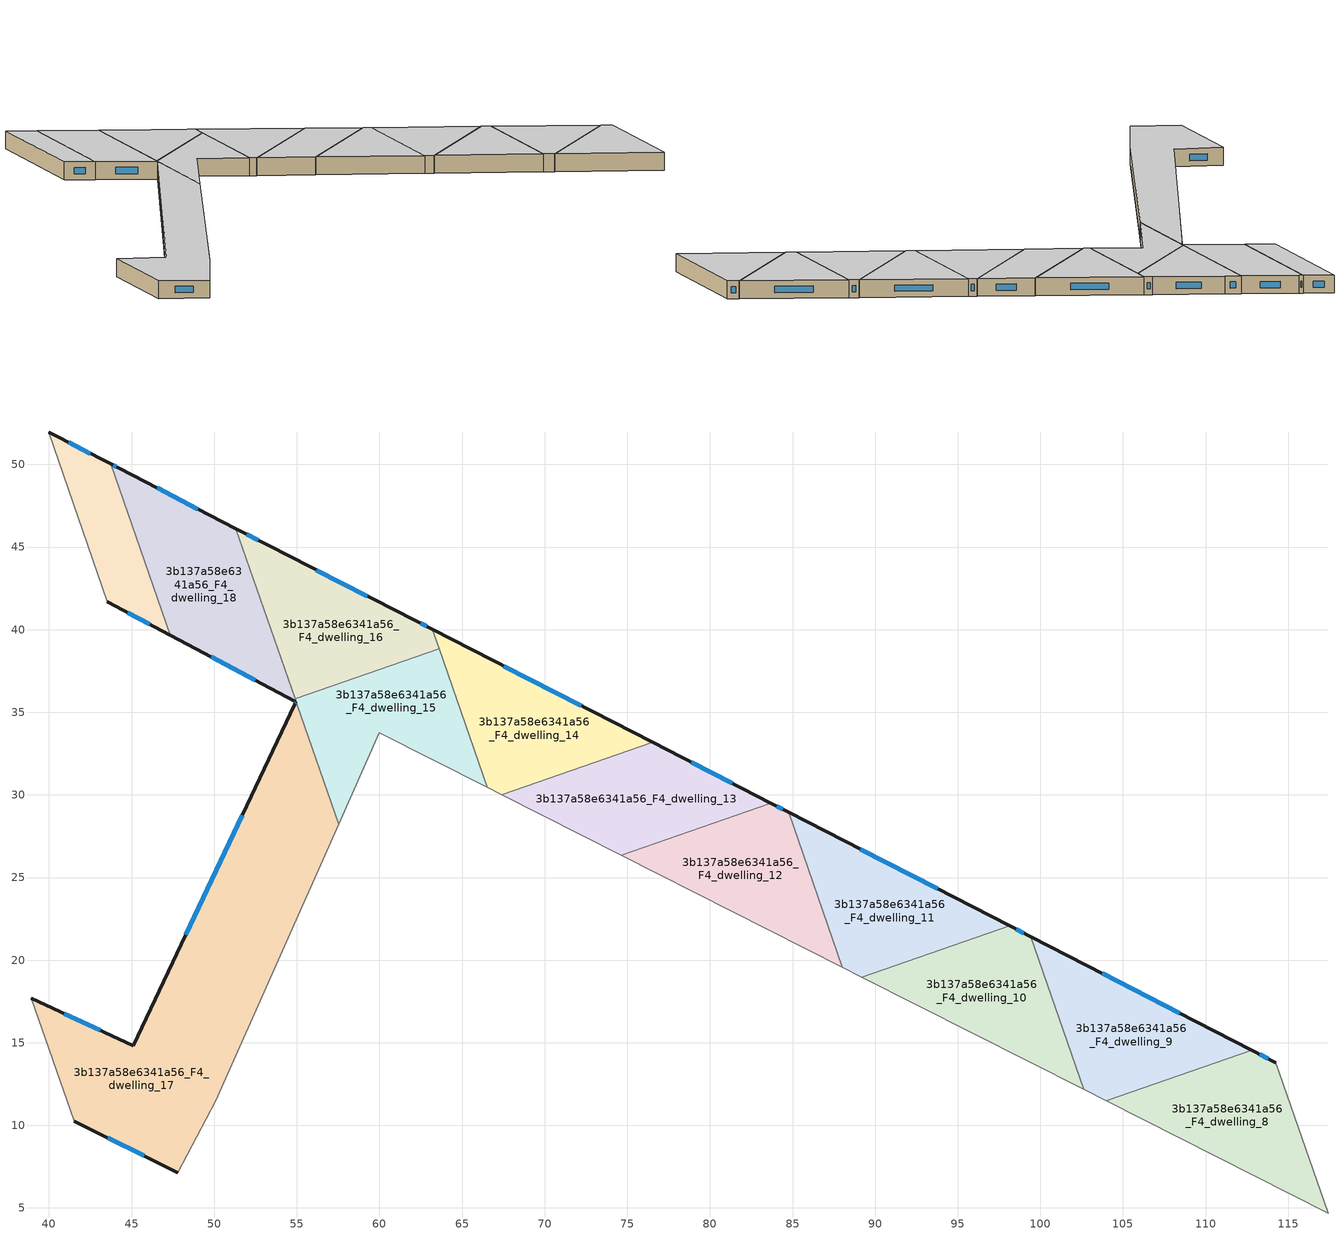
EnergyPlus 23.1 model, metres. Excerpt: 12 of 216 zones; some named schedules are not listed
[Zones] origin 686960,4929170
3b137a58e6341a56_F4_dwelling_10
 floor to 3b137a58e6341a56_F3_dwelling_10 (EU_floor_Construction): 99.41,21.43 102.61,12.19 89.2,18.98 98.14,22.08 z12
 wall outside (EU_wall_Construction): 99.41,21.43 98.14,22.08 z12:15
 wall adiabatic (EU_wall_Construction): 89.2,18.98 102.61,12.19 z12:15
 wall to 3b137a58e6341a56_F4_dwelling_11 (EU_wall_Construction): 98.14,22.08 89.2,18.98 z12:15
 wall to 3b137a58e6341a56_F4_dwelling_9 (EU_wall_Construction): 102.61,12.19 99.41,21.43 z12:15
 window (EU_Window_Construction): 98.99,21.64 98.55,21.87 z12.98:14.02
 ceiling to 3b137a58e6341a56_F5_dwelling_10 (EU_floor_Construction): 102.61,12.19 99.41,21.43 98.14,22.08 89.2,18.98 z15
3b137a58e6341a56_F4_dwelling_11
 floor to 3b137a58e6341a56_F3_dwelling_11 (EU_floor_Construction): 98.14,22.08 89.2,18.98 88.02,19.57 84.77,28.95 z12
 wall outside (EU_wall_Construction): 98.14,22.08 84.77,28.95 z12:15
 wall adiabatic (EU_wall_Construction): 88.02,19.57 89.2,18.98 z12:15
 wall to 3b137a58e6341a56_F4_dwelling_12 (EU_wall_Construction): 84.77,28.95 88.02,19.57 z12:15
 window (EU_Window_Construction): 93.79,24.31 89.11,26.71 z12.98:14.02
 ceiling to 3b137a58e6341a56_F5_dwelling_11 (EU_floor_Construction): 98.14,22.08 84.77,28.95 88.02,19.57 89.2,18.98 z15
3b137a58e6341a56_F4_dwelling_12
 floor to 3b137a58e6341a56_F3_dwelling_12 (EU_floor_Construction): 84.77,28.95 88.02,19.57 74.62,26.35 83.69,29.5 z12
 wall outside (EU_wall_Construction): 84.77,28.95 83.69,29.5 z12:15
 wall adiabatic (EU_wall_Construction): 74.62,26.35 88.02,19.57 z12:15
 wall to 3b137a58e6341a56_F4_dwelling_13 (EU_wall_Construction): 83.69,29.5 74.62,26.35 z12:15
 window (EU_Window_Construction): 84.42,29.13 84.04,29.32 z12.98:14.02
 ceiling to 3b137a58e6341a56_F5_dwelling_12 (EU_floor_Construction): 88.02,19.57 84.77,28.95 83.69,29.5 74.62,26.35 z15
3b137a58e6341a56_F4_dwelling_13
 floor to 3b137a58e6341a56_F3_dwelling_13 (EU_floor_Construction): 83.69,29.5 74.62,26.35 67.41,30 76.54,33.17 z12
 wall outside (EU_wall_Construction): 83.69,29.5 76.54,33.17 z12:15
 wall adiabatic (EU_wall_Construction): 67.41,30 74.62,26.35 z12:15
 wall to 3b137a58e6341a56_F4_dwelling_14 (EU_wall_Construction): 76.54,33.17 67.41,30 z12:15
 window (EU_Window_Construction): 81.36,30.69 78.87,31.98 z12.98:14.02
 ceiling to 3b137a58e6341a56_F5_dwelling_13 (EU_floor_Construction): 83.69,29.5 76.54,33.17 67.41,30 74.62,26.35 z15
3b137a58e6341a56_F4_dwelling_14
 floor to 3b137a58e6341a56_F3_dwelling_14 (EU_floor_Construction): 76.54,33.17 67.41,30 66.52,30.46 63.2,40.03 z12
 wall outside (EU_wall_Construction): 76.54,33.17 63.2,40.03 z12:15
 wall adiabatic (EU_wall_Construction): 66.52,30.46 67.41,30 z12:15
 wall to 3b137a58e6341a56_F4_dwelling_15 (EU_wall_Construction): 63.61,38.84 66.52,30.46 z12:15
 wall to 3b137a58e6341a56_F4_dwelling_16 (EU_wall_Construction): 63.2,40.03 63.61,38.84 z12:15
 window (EU_Window_Construction): 72.2,35.4 67.54,37.8 z12.98:14.02
 ceiling to 3b137a58e6341a56_F5_dwelling_14 (EU_floor_Construction): 76.54,33.17 63.2,40.03 66.52,30.46 67.41,30 z15
3b137a58e6341a56_F4_dwelling_15
 floor to 3b137a58e6341a56_F3_dwelling_15 (EU_floor_Construction): 63.61,38.84 66.52,30.46 60,33.75 57.54,28.21 54.89,35.82 z12
 wall adiabatic (EU_wall_Construction): 57.54,28.21 60,33.75 66.52,30.46 z12:15
 wall to 3b137a58e6341a56_F4_dwelling_17 (EU_wall_Construction): 55.03,35.42 57.54,28.21 z12:15
 wall to 3b137a58e6341a56_F4_dwelling_16 (EU_wall_Construction): 63.61,38.84 54.89,35.82 z12:15
 wall to 3b137a58e6341a56_F4_dwelling_18 (EU_wall_Construction): 54.89,35.82 55.03,35.42 z12:15
 ceiling to 3b137a58e6341a56_F5_dwelling_15 (EU_floor_Construction): 66.52,30.46 63.61,38.84 54.89,35.82 57.54,28.21 60,33.75 z15
3b137a58e6341a56_F4_dwelling_16
 floor to 3b137a58e6341a56_F3_dwelling_16 (EU_floor_Construction): 62.15,40.56 63.2,40.03 63.61,38.84 54.89,35.82 51.32,46.11 53.32,45.07 z12
 wall outside (EU_wall_Construction): 63.2,40.03 62.15,40.56 53.32,45.07 51.32,46.11 z12:15
 wall to 3b137a58e6341a56_F4_dwelling_18 (EU_wall_Construction): 51.32,46.11 54.89,35.82 z12:15
 window (EU_Window_Construction): 52.67,45.41 51.97,45.77 / 59.28,42.03 56.19,43.61 / 62.86,40.2 62.49,40.39 z12.98:14.02
 ceiling to 3b137a58e6341a56_F5_dwelling_16 (EU_floor_Construction): 63.61,38.84 63.2,40.03 62.15,40.56 53.32,45.07 51.32,46.11 54.89,35.82 z15
3b137a58e6341a56_F4_dwelling_17
 floor to 3b137a58e6341a56_F3_dwelling_17 (EU_floor_Construction): 55.03,35.42 57.54,28.21 50.1,11.49 47.81,7.13 41.52,10.25 38.93,17.7 45.1,14.83 54.89,35.5 z12
 wall outside (EU_wall_Construction): 54.89,35.5 45.1,14.83 38.93,17.7 / 41.52,10.25 47.81,7.13 z12:15
 wall to 3b137a58e6341a56_F4_dwelling_18 (EU_wall_Construction): 55.03,35.42 54.89,35.5 z12:15
 wall adiabatic (EU_wall_Construction): 47.81,7.13 50.1,11.49 57.54,28.21 z12:15
 wall to 3b137a58e6341a56_F4_dwelling_29 (EU_wall_Construction): 38.93,17.7 41.52,10.25 z12:15
 window (EU_Window_Construction): 51.7,28.77 48.28,21.55 / 43.56,9.24 45.76,8.15 / 43.09,15.76 40.94,16.77 z12.98:14.02
 ceiling to 3b137a58e6341a56_F5_dwelling_17 (EU_floor_Construction): 50.1,11.49 57.54,28.21 55.03,35.42 54.89,35.5 45.1,14.83 38.93,17.7 41.52,10.25 47.81,7.13 z15
3b137a58e6341a56_F4_dwelling_18
 floor to 3b137a58e6341a56_F3_dwelling_18 (EU_floor_Construction): 51.32,46.11 55.03,35.42 54.89,35.5 54.95,35.63 47.33,39.67 43.74,50.03 44.24,49.77 z12
 wall outside (EU_wall_Construction): 47.33,39.67 54.95,35.63 54.89,35.5 / 51.32,46.11 44.24,49.77 43.74,50.03 z12:15
 wall to 3b137a58e6341a56_F4_dwelling_19 (EU_wall_Construction): 43.74,50.03 47.33,39.67 z12:15
 window (EU_Window_Construction): 54.93,35.59 54.91,35.54 / 49.81,38.36 52.47,36.95 / 44.08,49.86 43.9,49.95 / 49.02,47.3 46.54,48.58 z12.98:14.02
 ceiling to 3b137a58e6341a56_F5_dwelling_18 (EU_floor_Construction): 55.03,35.42 51.32,46.11 44.24,49.77 43.74,50.03 47.33,39.67 54.95,35.63 54.89,35.5 z15
3b137a58e6341a56_F4_dwelling_19
 floor to 3b137a58e6341a56_F3_dwelling_19 (EU_floor_Construction): 43.74,50.03 47.33,39.67 43.54,41.68 39.97,51.96 z12
 wall outside (EU_wall_Construction): 43.74,50.03 39.97,51.96 / 43.54,41.68 47.33,39.67 z12:15
 wall to 3b137a58e6341a56_F4_dwelling_20 (EU_wall_Construction): 39.97,51.96 43.54,41.68 z12:15
 window (EU_Window_Construction): 42.51,50.66 41.2,51.33 / 44.77,41.03 46.1,40.33 z12.98:14.02
 ceiling to 3b137a58e6341a56_F5_dwelling_19 (EU_floor_Construction): 47.33,39.67 43.74,50.03 39.97,51.96 43.54,41.68 z15
3b137a58e6341a56_F4_dwelling_8
 floor to 3b137a58e6341a56_F3_dwelling_8 (EU_floor_Construction): 114.26,13.8 117.42,4.7 103.98,11.5 112.79,14.55 z12
 wall outside (EU_wall_Construction): 114.26,13.8 112.79,14.55 z12:15
 wall adiabatic (EU_wall_Construction): 103.98,11.5 117.42,4.7 z12:15
 wall to 3b137a58e6341a56_F4_dwelling_9 (EU_wall_Construction): 112.79,14.55 103.98,11.5 z12:15
 wall to 3b137a58e6341a56_F4_dwelling_7 (EU_wall_Construction): 117.42,4.7 114.26,13.8 z12:15
 window (EU_Window_Construction): 113.78,14.04 113.27,14.31 z12.98:14.02
 ceiling to 3b137a58e6341a56_F5_dwelling_8 (EU_floor_Construction): 117.42,4.7 114.26,13.8 112.79,14.55 103.98,11.5 z15
3b137a58e6341a56_F4_dwelling_9
 floor to 3b137a58e6341a56_F3_dwelling_9 (EU_floor_Construction): 112.79,14.55 103.98,11.5 102.61,12.19 99.41,21.43 z12
 wall outside (EU_wall_Construction): 112.79,14.55 99.41,21.43 z12:15
 wall adiabatic (EU_wall_Construction): 102.61,12.19 103.98,11.5 z12:15
 window (EU_Window_Construction): 108.44,16.79 103.76,19.19 z12.98:14.02
 ceiling to 3b137a58e6341a56_F5_dwelling_9 (EU_floor_Construction): 112.79,14.55 99.41,21.43 102.61,12.19 103.98,11.5 z15
[Building]
EU S2 Campaign: North Axis=0; Terrain=City; Solar Distribution=FullExterior
[Site:Location]
Bologna: Latitude=44.5; Longitude=11.25; Time Zone=1; Elevation=37
[SizingPeriod:WeatherFileDays]
AnnualSizingPeriod: Begin Month=1; Begin Day of Month=1; End Month=12; End Day of Month=31; Day of Week for Start Day=Monday; Use Weather File Daylight Saving Period=No; Use Weather File Rain and Snow Indicators=No
[MATERIAL]
EU_InternalMass_Material: Roughness=MediumRough; Thickness=0.1; Conductivity=1; Density=1800; Specific Heat=900; Thermal Absorptance=0.9; Solar Absorptance=0.7; Visible Absorptance=0.7
[MATERIAL:NOMASS] Roughness=MediumRough; Thermal Absorptance=0.9; Solar Absorptance=0.7; Visible Absorptance=0.7
Name | Thermal Resistance
EU_wall_NoMass | 0.905828
EU_floor_NoMass | 0.67114
[WINDOWMATERIAL:SIMPLEGLAZINGSYSTEM]
EU_Window_SimpleGlazing: UFactor=4.52486; Solar Heat Gain Coefficient=0.85; Visible Transmittance=0.85
[CONSTRUCTION]
EU_wall_Construction: EU_wall_NoMass
EU_floor_Construction: EU_floor_NoMass
EU_Window_Construction: EU_Window_SimpleGlazing
EU_InternalMass_Construction: EU_InternalMass_Material
[ZONE] Type=1; Multiplier=1; Ceiling Height=autocalculate; Floor Area=autocalculate; Part of Total Floor Area=Yes
Name | Volume
3b137a58e6341a56_F0_dwelling_0; 3b137a58e6341a56_F1_dwelling_0; 3b137a58e6341a56_F2_dwelling_0; 3b137a58e6341a56_F3_dwelling_0; 3b137a58e6341a56_F4_dwelling_0; 3b137a58e6341a56_F5_dwelling_0 | 167.907
3b137a58e6341a56_F6_dwelling_0 | 108.262
3b137a58e6341a56_F0_dwelling_1; 3b137a58e6341a56_F1_dwelling_1; 3b137a58e6341a56_F2_dwelling_1; 3b137a58e6341a56_F3_dwelling_1; 3b137a58e6341a56_F4_dwelling_1; 3b137a58e6341a56_F5_dwelling_1 | 167.912
3b137a58e6341a56_F6_dwelling_1 | 106.897
3b137a58e6341a56_F4_dwelling_10 | 167.909
3b137a58e6341a56_F6_dwelling_10 | 123.267
3b137a58e6341a56_F4_dwelling_11 | 167.903
3b137a58e6341a56_F4_dwelling_12; 3b137a58e6341a56_F4_dwelling_9 | 167.899
3b137a58e6341a56_F4_dwelling_13; 3b137a58e6341a56_F0_dwelling_2; 3b137a58e6341a56_F1_dwelling_2; 3b137a58e6341a56_F2_dwelling_2; 3b137a58e6341a56_F3_dwelling_2; 3b137a58e6341a56_F4_dwelling_2; 3b137a58e6341a56_F5_dwelling_2 | 167.9
3b137a58e6341a56_F4_dwelling_14 | 167.892
3b137a58e6341a56_F4_dwelling_15; 3b137a58e6341a56_F0_dwelling_3; 3b137a58e6341a56_F1_dwelling_3; 3b137a58e6341a56_F2_dwelling_3; 3b137a58e6341a56_F3_dwelling_3; 3b137a58e6341a56_F4_dwelling_3; 3b137a58e6341a56_F5_dwelling_3; 3b137a58e6341a56_F0_dwelling_5; 3b137a58e6341a56_F1_dwelling_5; 3b137a58e6341a56_F2_dwelling_5; 3b137a58e6341a56_F3_dwelling_5; 3b137a58e6341a56_F4_dwelling_5; 3b137a58e6341a56_F5_dwelling_5 | 167.914
3b137a58e6341a56_F4_dwelling_16 | 167.887
3b137a58e6341a56_F4_dwelling_17 | 514.871
3b137a58e6341a56_F4_dwelling_18 | 194.532
3b137a58e6341a56_F4_dwelling_19 | 95.7202
3b137a58e6341a56_F6_dwelling_2 | 112.59
3b137a58e6341a56_F6_dwelling_3 | 113.398
3b137a58e6341a56_F0_dwelling_4; 3b137a58e6341a56_F1_dwelling_4; 3b137a58e6341a56_F2_dwelling_4; 3b137a58e6341a56_F3_dwelling_4; 3b137a58e6341a56_F4_dwelling_4; 3b137a58e6341a56_F5_dwelling_4 | 167.882
3b137a58e6341a56_F6_dwelling_4 | 121.302
3b137a58e6341a56_F6_dwelling_5 | 120.108
3b137a58e6341a56_F0_dwelling_6; 3b137a58e6341a56_F1_dwelling_6; 3b137a58e6341a56_F2_dwelling_6; 3b137a58e6341a56_F3_dwelling_6; 3b137a58e6341a56_F4_dwelling_6; 3b137a58e6341a56_F5_dwelling_6 | 167.893
3b137a58e6341a56_F6_dwelling_6 | 120.806
3b137a58e6341a56_F0_dwelling_7; 3b137a58e6341a56_F1_dwelling_7; 3b137a58e6341a56_F2_dwelling_7; 3b137a58e6341a56_F3_dwelling_7; 3b137a58e6341a56_F4_dwelling_7; 3b137a58e6341a56_F5_dwelling_7 | 167.877
3b137a58e6341a56_F6_dwelling_7 | 117.447
3b137a58e6341a56_F4_dwelling_8 | 167.924
3b137a58e6341a56_F6_dwelling_8 | 120.493
3b137a58e6341a56_F6_dwelling_9 | 118.754
[INTERNALMASS] Construction=EU_InternalMass_Construction
Name | Zone or ZoneList | Surface Area
3b137a58e6341a56_F0_dwelling_0_EU_InternalMass | 3b137a58e6341a56_F0_dwelling_0 | 55.9705
3b137a58e6341a56_F0_dwelling_1_EU_InternalMass | 3b137a58e6341a56_F0_dwelling_1 | 55.9655
3b137a58e6341a56_F0_dwelling_2_EU_InternalMass | 3b137a58e6341a56_F0_dwelling_2 | 55.9679
3b137a58e6341a56_F0_dwelling_3_EU_InternalMass | 3b137a58e6341a56_F0_dwelling_3 | 55.9704
3b137a58e6341a56_F0_dwelling_4_EU_InternalMass | 3b137a58e6341a56_F0_dwelling_4 | 55.9579
3b137a58e6341a56_F0_dwelling_5_EU_InternalMass | 3b137a58e6341a56_F0_dwelling_5 | 55.9728
3b137a58e6341a56_F0_dwelling_6_EU_InternalMass | 3b137a58e6341a56_F0_dwelling_6 | 55.9654
3b137a58e6341a56_F0_dwelling_7_EU_InternalMass | 3b137a58e6341a56_F0_dwelling_7 | 55.9592
3b137a58e6341a56_F1_dwelling_0_EU_InternalMass | 3b137a58e6341a56_F1_dwelling_0 | 55.9705
3b137a58e6341a56_F1_dwelling_1_EU_InternalMass | 3b137a58e6341a56_F1_dwelling_1 | 55.9655
3b137a58e6341a56_F1_dwelling_2_EU_InternalMass | 3b137a58e6341a56_F1_dwelling_2 | 55.9679
3b137a58e6341a56_F1_dwelling_3_EU_InternalMass | 3b137a58e6341a56_F1_dwelling_3 | 55.9704
3b137a58e6341a56_F1_dwelling_4_EU_InternalMass | 3b137a58e6341a56_F1_dwelling_4 | 55.9579
3b137a58e6341a56_F1_dwelling_5_EU_InternalMass | 3b137a58e6341a56_F1_dwelling_5 | 55.9728
3b137a58e6341a56_F1_dwelling_6_EU_InternalMass | 3b137a58e6341a56_F1_dwelling_6 | 55.9654
3b137a58e6341a56_F1_dwelling_7_EU_InternalMass | 3b137a58e6341a56_F1_dwelling_7 | 55.9592
3b137a58e6341a56_F2_dwelling_0_EU_InternalMass | 3b137a58e6341a56_F2_dwelling_0 | 55.9705
3b137a58e6341a56_F2_dwelling_1_EU_InternalMass | 3b137a58e6341a56_F2_dwelling_1 | 55.9655
3b137a58e6341a56_F2_dwelling_2_EU_InternalMass | 3b137a58e6341a56_F2_dwelling_2 | 55.9679
3b137a58e6341a56_F2_dwelling_3_EU_InternalMass | 3b137a58e6341a56_F2_dwelling_3 | 55.9704
3b137a58e6341a56_F2_dwelling_4_EU_InternalMass | 3b137a58e6341a56_F2_dwelling_4 | 55.9579
3b137a58e6341a56_F2_dwelling_5_EU_InternalMass | 3b137a58e6341a56_F2_dwelling_5 | 55.9728
3b137a58e6341a56_F2_dwelling_6_EU_InternalMass | 3b137a58e6341a56_F2_dwelling_6 | 55.9654
3b137a58e6341a56_F2_dwelling_7_EU_InternalMass | 3b137a58e6341a56_F2_dwelling_7 | 55.9592
3b137a58e6341a56_F3_dwelling_0_EU_InternalMass | 3b137a58e6341a56_F3_dwelling_0 | 55.9705
3b137a58e6341a56_F3_dwelling_1_EU_InternalMass | 3b137a58e6341a56_F3_dwelling_1 | 55.9655
3b137a58e6341a56_F3_dwelling_2_EU_InternalMass | 3b137a58e6341a56_F3_dwelling_2 | 55.9679
3b137a58e6341a56_F3_dwelling_3_EU_InternalMass | 3b137a58e6341a56_F3_dwelling_3 | 55.9704
3b137a58e6341a56_F3_dwelling_4_EU_InternalMass | 3b137a58e6341a56_F3_dwelling_4 | 55.9579
3b137a58e6341a56_F3_dwelling_5_EU_InternalMass | 3b137a58e6341a56_F3_dwelling_5 | 55.9728
3b137a58e6341a56_F3_dwelling_6_EU_InternalMass | 3b137a58e6341a56_F3_dwelling_6 | 55.9654
3b137a58e6341a56_F3_dwelling_7_EU_InternalMass | 3b137a58e6341a56_F3_dwelling_7 | 55.9592
3b137a58e6341a56_F4_dwelling_0_EU_InternalMass | 3b137a58e6341a56_F4_dwelling_0 | 55.9705
3b137a58e6341a56_F4_dwelling_1_EU_InternalMass | 3b137a58e6341a56_F4_dwelling_1 | 55.9655
3b137a58e6341a56_F4_dwelling_2_EU_InternalMass | 3b137a58e6341a56_F4_dwelling_2 | 55.9679
3b137a58e6341a56_F4_dwelling_3_EU_InternalMass | 3b137a58e6341a56_F4_dwelling_3 | 55.9704
3b137a58e6341a56_F4_dwelling_4_EU_InternalMass | 3b137a58e6341a56_F4_dwelling_4 | 55.9579
3b137a58e6341a56_F4_dwelling_5_EU_InternalMass | 3b137a58e6341a56_F4_dwelling_5 | 55.9728
3b137a58e6341a56_F4_dwelling_6_EU_InternalMass | 3b137a58e6341a56_F4_dwelling_6 | 55.9654
3b137a58e6341a56_F4_dwelling_7_EU_InternalMass | 3b137a58e6341a56_F4_dwelling_7 | 55.9592
3b137a58e6341a56_F4_dwelling_8_EU_InternalMass | 3b137a58e6341a56_F4_dwelling_8 | 55.9697
3b137a58e6341a56_F4_dwelling_9_EU_InternalMass | 3b137a58e6341a56_F4_dwelling_9 | 55.9686
3b137a58e6341a56_F4_dwelling_10_EU_InternalMass | 3b137a58e6341a56_F4_dwelling_10 | 55.9659
3b137a58e6341a56_F4_dwelling_11_EU_InternalMass | 3b137a58e6341a56_F4_dwelling_11 | 55.9661
3b137a58e6341a56_F4_dwelling_12_EU_InternalMass | 3b137a58e6341a56_F4_dwelling_12 | 55.9705
3b137a58e6341a56_F4_dwelling_13_EU_InternalMass | 3b137a58e6341a56_F4_dwelling_13 | 55.9664
3b137a58e6341a56_F4_dwelling_14_EU_InternalMass | 3b137a58e6341a56_F4_dwelling_14 | 55.9632
3b137a58e6341a56_F4_dwelling_15_EU_InternalMass | 3b137a58e6341a56_F4_dwelling_15 | 55.9719
3b137a58e6341a56_F4_dwelling_16_EU_InternalMass | 3b137a58e6341a56_F4_dwelling_16 | 55.961
3b137a58e6341a56_F4_dwelling_17_EU_InternalMass | 3b137a58e6341a56_F4_dwelling_17 | 171.612
3b137a58e6341a56_F4_dwelling_18_EU_InternalMass | 3b137a58e6341a56_F4_dwelling_18 | 64.8456
3b137a58e6341a56_F4_dwelling_19_EU_InternalMass | 3b137a58e6341a56_F4_dwelling_19 | 31.9066
3b137a58e6341a56_F5_dwelling_0_EU_InternalMass | 3b137a58e6341a56_F5_dwelling_0 | 55.9705
3b137a58e6341a56_F5_dwelling_1_EU_InternalMass | 3b137a58e6341a56_F5_dwelling_1 | 55.9655
3b137a58e6341a56_F5_dwelling_2_EU_InternalMass | 3b137a58e6341a56_F5_dwelling_2 | 55.9679
3b137a58e6341a56_F5_dwelling_3_EU_InternalMass | 3b137a58e6341a56_F5_dwelling_3 | 55.9704
3b137a58e6341a56_F5_dwelling_4_EU_InternalMass | 3b137a58e6341a56_F5_dwelling_4 | 55.9579
3b137a58e6341a56_F5_dwelling_5_EU_InternalMass | 3b137a58e6341a56_F5_dwelling_5 | 55.9728
3b137a58e6341a56_F5_dwelling_6_EU_InternalMass | 3b137a58e6341a56_F5_dwelling_6 | 55.9654
3b137a58e6341a56_F5_dwelling_7_EU_InternalMass | 3b137a58e6341a56_F5_dwelling_7 | 55.9592
3b137a58e6341a56_F6_dwelling_0_EU_InternalMass | 3b137a58e6341a56_F6_dwelling_0 | 36.0814
3b137a58e6341a56_F6_dwelling_1_EU_InternalMass | 3b137a58e6341a56_F6_dwelling_1 | 35.634
3b137a58e6341a56_F6_dwelling_2_EU_InternalMass | 3b137a58e6341a56_F6_dwelling_2 | 37.5308
3b137a58e6341a56_F6_dwelling_3_EU_InternalMass | 3b137a58e6341a56_F6_dwelling_3 | 37.8028
3b137a58e6341a56_F6_dwelling_4_EU_InternalMass | 3b137a58e6341a56_F6_dwelling_4 | 40.4342
3b137a58e6341a56_F6_dwelling_5_EU_InternalMass | 3b137a58e6341a56_F6_dwelling_5 | 40.0361
3b137a58e6341a56_F6_dwelling_6_EU_InternalMass | 3b137a58e6341a56_F6_dwelling_6 | 40.2693
3b137a58e6341a56_F6_dwelling_7_EU_InternalMass | 3b137a58e6341a56_F6_dwelling_7 | 39.1488
3b137a58e6341a56_F6_dwelling_8_EU_InternalMass | 3b137a58e6341a56_F6_dwelling_8 | 40.1645
3b137a58e6341a56_F6_dwelling_9_EU_InternalMass | 3b137a58e6341a56_F6_dwelling_9 | 39.5847
3b137a58e6341a56_F6_dwelling_10_EU_InternalMass | 3b137a58e6341a56_F6_dwelling_10 | 41.0892
[OTHEREQUIPMENT] Fuel Type=Electricity; Design Level Calculation Method=Watts/Area; Power per Zone Floor Area=1; Fraction Latent=0; Fraction Radiant=0; Fraction Lost=0; Carbon Dioxide Generation Rate=0; EndUse Subcategory=EU_Step8_InternalGains
Name | Zone or ZoneList or Space or SpaceList | Schedule
EU_Step8_InternalGain_3b137a58e6341a56_F0_dwelling_0_f000 | 3b137a58e6341a56_F0_dwelling_0 | EU_Step8_GainSchedule_3b137a58e6341a56_F0_dwelling_0_f000
EU_Step8_InternalGain_3b137a58e6341a56_F0_dwelling_1_f000 | 3b137a58e6341a56_F0_dwelling_1 | EU_Step8_GainSchedule_3b137a58e6341a56_F0_dwelling_1_f000
EU_Step8_InternalGain_3b137a58e6341a56_F0_dwelling_2_f000 | 3b137a58e6341a56_F0_dwelling_2 | EU_Step8_GainSchedule_3b137a58e6341a56_F0_dwelling_2_f000
EU_Step8_InternalGain_3b137a58e6341a56_F0_dwelling_3_f000 | 3b137a58e6341a56_F0_dwelling_3 | EU_Step8_GainSchedule_3b137a58e6341a56_F0_dwelling_3_f000
EU_Step8_InternalGain_3b137a58e6341a56_F0_dwelling_4_f000 | 3b137a58e6341a56_F0_dwelling_4 | EU_Step8_GainSchedule_3b137a58e6341a56_F0_dwelling_4_f000
EU_Step8_InternalGain_3b137a58e6341a56_F0_dwelling_5_f000 | 3b137a58e6341a56_F0_dwelling_5 | EU_Step8_GainSchedule_3b137a58e6341a56_F0_dwelling_5_f000
EU_Step8_InternalGain_3b137a58e6341a56_F0_dwelling_6_f000 | 3b137a58e6341a56_F0_dwelling_6 | EU_Step8_GainSchedule_3b137a58e6341a56_F0_dwelling_6_f000
EU_Step8_InternalGain_3b137a58e6341a56_F0_dwelling_7_f000 | 3b137a58e6341a56_F0_dwelling_7 | EU_Step8_GainSchedule_3b137a58e6341a56_F0_dwelling_7_f000
EU_Step8_InternalGain_3b137a58e6341a56_F1_dwelling_0_f000 | 3b137a58e6341a56_F1_dwelling_0 | EU_Step8_GainSchedule_3b137a58e6341a56_F1_dwelling_0_f000
EU_Step8_InternalGain_3b137a58e6341a56_F1_dwelling_1_f000 | 3b137a58e6341a56_F1_dwelling_1 | EU_Step8_GainSchedule_3b137a58e6341a56_F1_dwelling_1_f000
EU_Step8_InternalGain_3b137a58e6341a56_F1_dwelling_2_f000 | 3b137a58e6341a56_F1_dwelling_2 | EU_Step8_GainSchedule_3b137a58e6341a56_F1_dwelling_2_f000
EU_Step8_InternalGain_3b137a58e6341a56_F1_dwelling_3_f000 | 3b137a58e6341a56_F1_dwelling_3 | EU_Step8_GainSchedule_3b137a58e6341a56_F1_dwelling_3_f000
EU_Step8_InternalGain_3b137a58e6341a56_F1_dwelling_4_f000 | 3b137a58e6341a56_F1_dwelling_4 | EU_Step8_GainSchedule_3b137a58e6341a56_F1_dwelling_4_f000
EU_Step8_InternalGain_3b137a58e6341a56_F1_dwelling_5_f000 | 3b137a58e6341a56_F1_dwelling_5 | EU_Step8_GainSchedule_3b137a58e6341a56_F1_dwelling_5_f000
EU_Step8_InternalGain_3b137a58e6341a56_F1_dwelling_6_f000 | 3b137a58e6341a56_F1_dwelling_6 | EU_Step8_GainSchedule_3b137a58e6341a56_F1_dwelling_6_f000
EU_Step8_InternalGain_3b137a58e6341a56_F1_dwelling_7_f000 | 3b137a58e6341a56_F1_dwelling_7 | EU_Step8_GainSchedule_3b137a58e6341a56_F1_dwelling_7_f000
EU_Step8_InternalGain_3b137a58e6341a56_F2_dwelling_0_f000 | 3b137a58e6341a56_F2_dwelling_0 | EU_Step8_GainSchedule_3b137a58e6341a56_F2_dwelling_0_f000
EU_Step8_InternalGain_3b137a58e6341a56_F2_dwelling_1_f000 | 3b137a58e6341a56_F2_dwelling_1 | EU_Step8_GainSchedule_3b137a58e6341a56_F2_dwelling_1_f000
EU_Step8_InternalGain_3b137a58e6341a56_F2_dwelling_2_f000 | 3b137a58e6341a56_F2_dwelling_2 | EU_Step8_GainSchedule_3b137a58e6341a56_F2_dwelling_2_f000
EU_Step8_InternalGain_3b137a58e6341a56_F2_dwelling_3_f000 | 3b137a58e6341a56_F2_dwelling_3 | EU_Step8_GainSchedule_3b137a58e6341a56_F2_dwelling_3_f000
EU_Step8_InternalGain_3b137a58e6341a56_F2_dwelling_4_f000 | 3b137a58e6341a56_F2_dwelling_4 | EU_Step8_GainSchedule_3b137a58e6341a56_F2_dwelling_4_f000
EU_Step8_InternalGain_3b137a58e6341a56_F2_dwelling_5_f000 | 3b137a58e6341a56_F2_dwelling_5 | EU_Step8_GainSchedule_3b137a58e6341a56_F2_dwelling_5_f000
EU_Step8_InternalGain_3b137a58e6341a56_F2_dwelling_6_f000 | 3b137a58e6341a56_F2_dwelling_6 | EU_Step8_GainSchedule_3b137a58e6341a56_F2_dwelling_6_f000
EU_Step8_InternalGain_3b137a58e6341a56_F2_dwelling_7_f000 | 3b137a58e6341a56_F2_dwelling_7 | EU_Step8_GainSchedule_3b137a58e6341a56_F2_dwelling_7_f000
EU_Step8_InternalGain_3b137a58e6341a56_F3_dwelling_0_f000 | 3b137a58e6341a56_F3_dwelling_0 | EU_Step8_GainSchedule_3b137a58e6341a56_F3_dwelling_0_f000
EU_Step8_InternalGain_3b137a58e6341a56_F3_dwelling_1_f000 | 3b137a58e6341a56_F3_dwelling_1 | EU_Step8_GainSchedule_3b137a58e6341a56_F3_dwelling_1_f000
EU_Step8_InternalGain_3b137a58e6341a56_F3_dwelling_2_f000 | 3b137a58e6341a56_F3_dwelling_2 | EU_Step8_GainSchedule_3b137a58e6341a56_F3_dwelling_2_f000
EU_Step8_InternalGain_3b137a58e6341a56_F3_dwelling_3_f000 | 3b137a58e6341a56_F3_dwelling_3 | EU_Step8_GainSchedule_3b137a58e6341a56_F3_dwelling_3_f000
EU_Step8_InternalGain_3b137a58e6341a56_F3_dwelling_4_f000 | 3b137a58e6341a56_F3_dwelling_4 | EU_Step8_GainSchedule_3b137a58e6341a56_F3_dwelling_4_f000
EU_Step8_InternalGain_3b137a58e6341a56_F3_dwelling_5_f000 | 3b137a58e6341a56_F3_dwelling_5 | EU_Step8_GainSchedule_3b137a58e6341a56_F3_dwelling_5_f000
EU_Step8_InternalGain_3b137a58e6341a56_F3_dwelling_6_f000 | 3b137a58e6341a56_F3_dwelling_6 | EU_Step8_GainSchedule_3b137a58e6341a56_F3_dwelling_6_f000
EU_Step8_InternalGain_3b137a58e6341a56_F3_dwelling_7_f000 | 3b137a58e6341a56_F3_dwelling_7 | EU_Step8_GainSchedule_3b137a58e6341a56_F3_dwelling_7_f000
EU_Step8_InternalGain_3b137a58e6341a56_F4_dwelling_0_f000 | 3b137a58e6341a56_F4_dwelling_0 | EU_Step8_GainSchedule_3b137a58e6341a56_F4_dwelling_0_f000
EU_Step8_InternalGain_3b137a58e6341a56_F4_dwelling_1_f000 | 3b137a58e6341a56_F4_dwelling_1 | EU_Step8_GainSchedule_3b137a58e6341a56_F4_dwelling_1_f000
EU_Step8_InternalGain_3b137a58e6341a56_F4_dwelling_2_f000 | 3b137a58e6341a56_F4_dwelling_2 | EU_Step8_GainSchedule_3b137a58e6341a56_F4_dwelling_2_f000
EU_Step8_InternalGain_3b137a58e6341a56_F4_dwelling_3_f000 | 3b137a58e6341a56_F4_dwelling_3 | EU_Step8_GainSchedule_3b137a58e6341a56_F4_dwelling_3_f000
EU_Step8_InternalGain_3b137a58e6341a56_F4_dwelling_4_f000 | 3b137a58e6341a56_F4_dwelling_4 | EU_Step8_GainSchedule_3b137a58e6341a56_F4_dwelling_4_f000
EU_Step8_InternalGain_3b137a58e6341a56_F4_dwelling_5_f000 | 3b137a58e6341a56_F4_dwelling_5 | EU_Step8_GainSchedule_3b137a58e6341a56_F4_dwelling_5_f000
EU_Step8_InternalGain_3b137a58e6341a56_F4_dwelling_6_f000 | 3b137a58e6341a56_F4_dwelling_6 | EU_Step8_GainSchedule_3b137a58e6341a56_F4_dwelling_6_f000
EU_Step8_InternalGain_3b137a58e6341a56_F4_dwelling_7_f000 | 3b137a58e6341a56_F4_dwelling_7 | EU_Step8_GainSchedule_3b137a58e6341a56_F4_dwelling_7_f000
EU_Step8_InternalGain_3b137a58e6341a56_F4_dwelling_8_f000 | 3b137a58e6341a56_F4_dwelling_8 | EU_Step8_GainSchedule_3b137a58e6341a56_F4_dwelling_8_f000
EU_Step8_InternalGain_3b137a58e6341a56_F4_dwelling_9_f000 | 3b137a58e6341a56_F4_dwelling_9 | EU_Step8_GainSchedule_3b137a58e6341a56_F4_dwelling_9_f000
EU_Step8_InternalGain_3b137a58e6341a56_F4_dwelling_10_f000 | 3b137a58e6341a56_F4_dwelling_10 | EU_Step8_GainSchedule_3b137a58e6341a56_F4_dwelling_10_f000
EU_Step8_InternalGain_3b137a58e6341a56_F4_dwelling_11_f000 | 3b137a58e6341a56_F4_dwelling_11 | EU_Step8_GainSchedule_3b137a58e6341a56_F4_dwelling_11_f000
EU_Step8_InternalGain_3b137a58e6341a56_F4_dwelling_12_f000 | 3b137a58e6341a56_F4_dwelling_12 | EU_Step8_GainSchedule_3b137a58e6341a56_F4_dwelling_12_f000
EU_Step8_InternalGain_3b137a58e6341a56_F4_dwelling_13_f000 | 3b137a58e6341a56_F4_dwelling_13 | EU_Step8_GainSchedule_3b137a58e6341a56_F4_dwelling_13_f000
EU_Step8_InternalGain_3b137a58e6341a56_F4_dwelling_14_f000 | 3b137a58e6341a56_F4_dwelling_14 | EU_Step8_GainSchedule_3b137a58e6341a56_F4_dwelling_14_f000
EU_Step8_InternalGain_3b137a58e6341a56_F4_dwelling_15_f000 | 3b137a58e6341a56_F4_dwelling_15 | EU_Step8_GainSchedule_3b137a58e6341a56_F4_dwelling_15_f000
EU_Step8_InternalGain_3b137a58e6341a56_F4_dwelling_16_f000 | 3b137a58e6341a56_F4_dwelling_16 | EU_Step8_GainSchedule_3b137a58e6341a56_F4_dwelling_16_f000
EU_Step8_InternalGain_3b137a58e6341a56_F4_dwelling_17_f000 | 3b137a58e6341a56_F4_dwelling_17 | EU_Step8_GainSchedule_3b137a58e6341a56_F4_dwelling_17_f000
EU_Step8_InternalGain_3b137a58e6341a56_F4_dwelling_18_f000 | 3b137a58e6341a56_F4_dwelling_18 | EU_Step8_GainSchedule_3b137a58e6341a56_F4_dwelling_18_f000
EU_Step8_InternalGain_3b137a58e6341a56_F4_dwelling_19_f000 | 3b137a58e6341a56_F4_dwelling_19 | EU_Step8_GainSchedule_3b137a58e6341a56_F4_dwelling_19_f000
EU_Step8_InternalGain_3b137a58e6341a56_F5_dwelling_0_f000 | 3b137a58e6341a56_F5_dwelling_0 | EU_Step8_GainSchedule_3b137a58e6341a56_F5_dwelling_0_f000
EU_Step8_InternalGain_3b137a58e6341a56_F5_dwelling_1_f000 | 3b137a58e6341a56_F5_dwelling_1 | EU_Step8_GainSchedule_3b137a58e6341a56_F5_dwelling_1_f000
EU_Step8_InternalGain_3b137a58e6341a56_F5_dwelling_2_f000 | 3b137a58e6341a56_F5_dwelling_2 | EU_Step8_GainSchedule_3b137a58e6341a56_F5_dwelling_2_f000
EU_Step8_InternalGain_3b137a58e6341a56_F5_dwelling_3_f000 | 3b137a58e6341a56_F5_dwelling_3 | EU_Step8_GainSchedule_3b137a58e6341a56_F5_dwelling_3_f000
EU_Step8_InternalGain_3b137a58e6341a56_F5_dwelling_4_f000 | 3b137a58e6341a56_F5_dwelling_4 | EU_Step8_GainSchedule_3b137a58e6341a56_F5_dwelling_4_f000
EU_Step8_InternalGain_3b137a58e6341a56_F5_dwelling_5_f000 | 3b137a58e6341a56_F5_dwelling_5 | EU_Step8_GainSchedule_3b137a58e6341a56_F5_dwelling_5_f000
EU_Step8_InternalGain_3b137a58e6341a56_F5_dwelling_6_f000 | 3b137a58e6341a56_F5_dwelling_6 | EU_Step8_GainSchedule_3b137a58e6341a56_F5_dwelling_6_f000
EU_Step8_InternalGain_3b137a58e6341a56_F5_dwelling_7_f000 | 3b137a58e6341a56_F5_dwelling_7 | EU_Step8_GainSchedule_3b137a58e6341a56_F5_dwelling_7_f000
EU_Step8_InternalGain_3b137a58e6341a56_F6_dwelling_0_f000 | 3b137a58e6341a56_F6_dwelling_0 | EU_Step8_GainSchedule_3b137a58e6341a56_F6_dwelling_0_f000
EU_Step8_InternalGain_3b137a58e6341a56_F6_dwelling_1_f000 | 3b137a58e6341a56_F6_dwelling_1 | EU_Step8_GainSchedule_3b137a58e6341a56_F6_dwelling_1_f000
EU_Step8_InternalGain_3b137a58e6341a56_F6_dwelling_2_f000 | 3b137a58e6341a56_F6_dwelling_2 | EU_Step8_GainSchedule_3b137a58e6341a56_F6_dwelling_2_f000
EU_Step8_InternalGain_3b137a58e6341a56_F6_dwelling_3_f000 | 3b137a58e6341a56_F6_dwelling_3 | EU_Step8_GainSchedule_3b137a58e6341a56_F6_dwelling_3_f000
EU_Step8_InternalGain_3b137a58e6341a56_F6_dwelling_4_f000 | 3b137a58e6341a56_F6_dwelling_4 | EU_Step8_GainSchedule_3b137a58e6341a56_F6_dwelling_4_f000
EU_Step8_InternalGain_3b137a58e6341a56_F6_dwelling_5_f000 | 3b137a58e6341a56_F6_dwelling_5 | EU_Step8_GainSchedule_3b137a58e6341a56_F6_dwelling_5_f000
EU_Step8_InternalGain_3b137a58e6341a56_F6_dwelling_6_f000 | 3b137a58e6341a56_F6_dwelling_6 | EU_Step8_GainSchedule_3b137a58e6341a56_F6_dwelling_6_f000
EU_Step8_InternalGain_3b137a58e6341a56_F6_dwelling_7_f000 | 3b137a58e6341a56_F6_dwelling_7 | EU_Step8_GainSchedule_3b137a58e6341a56_F6_dwelling_7_f000
EU_Step8_InternalGain_3b137a58e6341a56_F6_dwelling_8_f000 | 3b137a58e6341a56_F6_dwelling_8 | EU_Step8_GainSchedule_3b137a58e6341a56_F6_dwelling_8_f000
EU_Step8_InternalGain_3b137a58e6341a56_F6_dwelling_9_f000 | 3b137a58e6341a56_F6_dwelling_9 | EU_Step8_GainSchedule_3b137a58e6341a56_F6_dwelling_9_f000
EU_Step8_InternalGain_3b137a58e6341a56_F6_dwelling_10_f000 | 3b137a58e6341a56_F6_dwelling_10 | EU_Step8_GainSchedule_3b137a58e6341a56_F6_dwelling_10_f000
[ZONEVENTILATION:DESIGNFLOWRATE] Schedule=EU_AlwaysOn; Design Flow Rate Calculation Method=AirChanges/Hour; Air Changes per Hour=0.73129; Ventilation Type=Natural; Fan Pressure Rise=0; Fan Total Efficiency=1; Constant Term Coefficient=1; Temperature Term Coefficient=0; Velocity Term Coefficient=0; Velocity Squared Term Coefficient=0; Minimum Indoor Temperature=-100; Maximum Indoor Temperature=100; Delta Temperature=-100; Minimum Outdoor Temperature=-100; Maximum Outdoor Temperature=100; Maximum Wind Speed=40
Name | Zone or ZoneList or Space or SpaceList
EU_ConstantAir_3b137a58e6341a56_F0_dwelling_0 | 3b137a58e6341a56_F0_dwelling_0
EU_ConstantAir_3b137a58e6341a56_F0_dwelling_1 | 3b137a58e6341a56_F0_dwelling_1
EU_ConstantAir_3b137a58e6341a56_F0_dwelling_2 | 3b137a58e6341a56_F0_dwelling_2
EU_ConstantAir_3b137a58e6341a56_F0_dwelling_3 | 3b137a58e6341a56_F0_dwelling_3
EU_ConstantAir_3b137a58e6341a56_F0_dwelling_4 | 3b137a58e6341a56_F0_dwelling_4
EU_ConstantAir_3b137a58e6341a56_F0_dwelling_5 | 3b137a58e6341a56_F0_dwelling_5
EU_ConstantAir_3b137a58e6341a56_F0_dwelling_6 | 3b137a58e6341a56_F0_dwelling_6
EU_ConstantAir_3b137a58e6341a56_F0_dwelling_7 | 3b137a58e6341a56_F0_dwelling_7
EU_ConstantAir_3b137a58e6341a56_F1_dwelling_0 | 3b137a58e6341a56_F1_dwelling_0
EU_ConstantAir_3b137a58e6341a56_F1_dwelling_1 | 3b137a58e6341a56_F1_dwelling_1
EU_ConstantAir_3b137a58e6341a56_F1_dwelling_2 | 3b137a58e6341a56_F1_dwelling_2
EU_ConstantAir_3b137a58e6341a56_F1_dwelling_3 | 3b137a58e6341a56_F1_dwelling_3
EU_ConstantAir_3b137a58e6341a56_F1_dwelling_4 | 3b137a58e6341a56_F1_dwelling_4
EU_ConstantAir_3b137a58e6341a56_F1_dwelling_5 | 3b137a58e6341a56_F1_dwelling_5
EU_ConstantAir_3b137a58e6341a56_F1_dwelling_6 | 3b137a58e6341a56_F1_dwelling_6
EU_ConstantAir_3b137a58e6341a56_F1_dwelling_7 | 3b137a58e6341a56_F1_dwelling_7
EU_ConstantAir_3b137a58e6341a56_F2_dwelling_0 | 3b137a58e6341a56_F2_dwelling_0
EU_ConstantAir_3b137a58e6341a56_F2_dwelling_1 | 3b137a58e6341a56_F2_dwelling_1
EU_ConstantAir_3b137a58e6341a56_F2_dwelling_2 | 3b137a58e6341a56_F2_dwelling_2
EU_ConstantAir_3b137a58e6341a56_F2_dwelling_3 | 3b137a58e6341a56_F2_dwelling_3
EU_ConstantAir_3b137a58e6341a56_F2_dwelling_4 | 3b137a58e6341a56_F2_dwelling_4
EU_ConstantAir_3b137a58e6341a56_F2_dwelling_5 | 3b137a58e6341a56_F2_dwelling_5
EU_ConstantAir_3b137a58e6341a56_F2_dwelling_6 | 3b137a58e6341a56_F2_dwelling_6
EU_ConstantAir_3b137a58e6341a56_F2_dwelling_7 | 3b137a58e6341a56_F2_dwelling_7
EU_ConstantAir_3b137a58e6341a56_F3_dwelling_0 | 3b137a58e6341a56_F3_dwelling_0
EU_ConstantAir_3b137a58e6341a56_F3_dwelling_1 | 3b137a58e6341a56_F3_dwelling_1
EU_ConstantAir_3b137a58e6341a56_F3_dwelling_2 | 3b137a58e6341a56_F3_dwelling_2
EU_ConstantAir_3b137a58e6341a56_F3_dwelling_3 | 3b137a58e6341a56_F3_dwelling_3
EU_ConstantAir_3b137a58e6341a56_F3_dwelling_4 | 3b137a58e6341a56_F3_dwelling_4
EU_ConstantAir_3b137a58e6341a56_F3_dwelling_5 | 3b137a58e6341a56_F3_dwelling_5
EU_ConstantAir_3b137a58e6341a56_F3_dwelling_6 | 3b137a58e6341a56_F3_dwelling_6
EU_ConstantAir_3b137a58e6341a56_F3_dwelling_7 | 3b137a58e6341a56_F3_dwelling_7
EU_ConstantAir_3b137a58e6341a56_F4_dwelling_0 | 3b137a58e6341a56_F4_dwelling_0
EU_ConstantAir_3b137a58e6341a56_F4_dwelling_1 | 3b137a58e6341a56_F4_dwelling_1
EU_ConstantAir_3b137a58e6341a56_F4_dwelling_2 | 3b137a58e6341a56_F4_dwelling_2
EU_ConstantAir_3b137a58e6341a56_F4_dwelling_3 | 3b137a58e6341a56_F4_dwelling_3
EU_ConstantAir_3b137a58e6341a56_F4_dwelling_4 | 3b137a58e6341a56_F4_dwelling_4
EU_ConstantAir_3b137a58e6341a56_F4_dwelling_5 | 3b137a58e6341a56_F4_dwelling_5
EU_ConstantAir_3b137a58e6341a56_F4_dwelling_6 | 3b137a58e6341a56_F4_dwelling_6
EU_ConstantAir_3b137a58e6341a56_F4_dwelling_7 | 3b137a58e6341a56_F4_dwelling_7
EU_ConstantAir_3b137a58e6341a56_F4_dwelling_8 | 3b137a58e6341a56_F4_dwelling_8
EU_ConstantAir_3b137a58e6341a56_F4_dwelling_9 | 3b137a58e6341a56_F4_dwelling_9
EU_ConstantAir_3b137a58e6341a56_F4_dwelling_10 | 3b137a58e6341a56_F4_dwelling_10
EU_ConstantAir_3b137a58e6341a56_F4_dwelling_11 | 3b137a58e6341a56_F4_dwelling_11
EU_ConstantAir_3b137a58e6341a56_F4_dwelling_12 | 3b137a58e6341a56_F4_dwelling_12
EU_ConstantAir_3b137a58e6341a56_F4_dwelling_13 | 3b137a58e6341a56_F4_dwelling_13
EU_ConstantAir_3b137a58e6341a56_F4_dwelling_14 | 3b137a58e6341a56_F4_dwelling_14
EU_ConstantAir_3b137a58e6341a56_F4_dwelling_15 | 3b137a58e6341a56_F4_dwelling_15
EU_ConstantAir_3b137a58e6341a56_F4_dwelling_16 | 3b137a58e6341a56_F4_dwelling_16
EU_ConstantAir_3b137a58e6341a56_F4_dwelling_17 | 3b137a58e6341a56_F4_dwelling_17
EU_ConstantAir_3b137a58e6341a56_F4_dwelling_18 | 3b137a58e6341a56_F4_dwelling_18
EU_ConstantAir_3b137a58e6341a56_F4_dwelling_19 | 3b137a58e6341a56_F4_dwelling_19
EU_ConstantAir_3b137a58e6341a56_F5_dwelling_0 | 3b137a58e6341a56_F5_dwelling_0
EU_ConstantAir_3b137a58e6341a56_F5_dwelling_1 | 3b137a58e6341a56_F5_dwelling_1
EU_ConstantAir_3b137a58e6341a56_F5_dwelling_2 | 3b137a58e6341a56_F5_dwelling_2
EU_ConstantAir_3b137a58e6341a56_F5_dwelling_3 | 3b137a58e6341a56_F5_dwelling_3
EU_ConstantAir_3b137a58e6341a56_F5_dwelling_4 | 3b137a58e6341a56_F5_dwelling_4
EU_ConstantAir_3b137a58e6341a56_F5_dwelling_5 | 3b137a58e6341a56_F5_dwelling_5
EU_ConstantAir_3b137a58e6341a56_F5_dwelling_6 | 3b137a58e6341a56_F5_dwelling_6
EU_ConstantAir_3b137a58e6341a56_F5_dwelling_7 | 3b137a58e6341a56_F5_dwelling_7
EU_ConstantAir_3b137a58e6341a56_F6_dwelling_0 | 3b137a58e6341a56_F6_dwelling_0
EU_ConstantAir_3b137a58e6341a56_F6_dwelling_1 | 3b137a58e6341a56_F6_dwelling_1
EU_ConstantAir_3b137a58e6341a56_F6_dwelling_2 | 3b137a58e6341a56_F6_dwelling_2
EU_ConstantAir_3b137a58e6341a56_F6_dwelling_3 | 3b137a58e6341a56_F6_dwelling_3
EU_ConstantAir_3b137a58e6341a56_F6_dwelling_4 | 3b137a58e6341a56_F6_dwelling_4
EU_ConstantAir_3b137a58e6341a56_F6_dwelling_5 | 3b137a58e6341a56_F6_dwelling_5
EU_ConstantAir_3b137a58e6341a56_F6_dwelling_6 | 3b137a58e6341a56_F6_dwelling_6
EU_ConstantAir_3b137a58e6341a56_F6_dwelling_7 | 3b137a58e6341a56_F6_dwelling_7
EU_ConstantAir_3b137a58e6341a56_F6_dwelling_8 | 3b137a58e6341a56_F6_dwelling_8
EU_ConstantAir_3b137a58e6341a56_F6_dwelling_9 | 3b137a58e6341a56_F6_dwelling_9
EU_ConstantAir_3b137a58e6341a56_F6_dwelling_10 | 3b137a58e6341a56_F6_dwelling_10
[HVACTEMPLATE:ZONE:IDEALLOADSAIRSYSTEM] System Availability Schedule=EU_AlwaysOn; Maximum Heating Supply Air Temperature=50; Minimum Cooling Supply Air Temperature=13; Maximum Heating Supply Air Humidity Ratio=0.0156; Minimum Cooling Supply Air Humidity Ratio=0.0077; Heating Limit=NoLimit; Cooling Limit=NoLimit; Heating Availability Schedule=EU_AlwaysOn; Cooling Availability Schedule=EU_CoolingOff; Dehumidification Control Type=ConstantSensibleHeatRatio; Cooling Sensible Heat Ratio=0.7; Dehumidification Setpoint=60; Humidification Control Type=None; Humidification Setpoint=30; Outdoor Air Method=None; Outdoor Air Flow Rate per Person=0.00944; Outdoor Air Flow Rate per Zone Floor Area=0; Outdoor Air Flow Rate per Zone=0; Demand Controlled Ventilation Type=None; Outdoor Air Economizer Type=NoEconomizer; Heat Recovery Type=None; Sensible Heat Recovery Effectiveness=0.7; Latent Heat Recovery Effectiveness=0.65
Name | Template Thermostat
3b137a58e6341a56_F4_dwelling_8 | EU_HeatOnly_3b137a58e6341a56_F4_dwelling_8
3b137a58e6341a56_F4_dwelling_9 | EU_HeatOnly_3b137a58e6341a56_F4_dwelling_9
3b137a58e6341a56_F4_dwelling_10 | EU_HeatOnly_3b137a58e6341a56_F4_dwelling_10
3b137a58e6341a56_F4_dwelling_11 | EU_HeatOnly_3b137a58e6341a56_F4_dwelling_11
3b137a58e6341a56_F4_dwelling_12 | EU_HeatOnly_3b137a58e6341a56_F4_dwelling_12
3b137a58e6341a56_F4_dwelling_13 | EU_HeatOnly_3b137a58e6341a56_F4_dwelling_13
3b137a58e6341a56_F4_dwelling_14 | EU_HeatOnly_3b137a58e6341a56_F4_dwelling_14
3b137a58e6341a56_F4_dwelling_15 | EU_HeatOnly_3b137a58e6341a56_F4_dwelling_15
3b137a58e6341a56_F4_dwelling_16 | EU_HeatOnly_3b137a58e6341a56_F4_dwelling_16
3b137a58e6341a56_F4_dwelling_17 | EU_HeatOnly_3b137a58e6341a56_F4_dwelling_17
3b137a58e6341a56_F4_dwelling_18 | EU_HeatOnly_3b137a58e6341a56_F4_dwelling_18
3b137a58e6341a56_F4_dwelling_19 | EU_HeatOnly_3b137a58e6341a56_F4_dwelling_19
[SIZING:ZONE] Zone Cooling Design Supply Air Temperature Input Method=SupplyAirTemperature; Zone Cooling Design Supply Air Temperature=13; Zone Heating Design Supply Air Temperature Input Method=SupplyAirTemperature; Zone Heating Design Supply Air Temperature=50; Zone Cooling Design Supply Air Humidity Ratio=0.008; Zone Heating Design Supply Air Humidity Ratio=0.008; Cooling Design Air Flow Method=DesignDay; Cooling Design Air Flow Rate=0; Cooling Minimum Air Flow per Zone Floor Area=0.000762; Cooling Minimum Air Flow=0; Cooling Minimum Air Flow Fraction=0.2; Heating Design Air Flow Method=DesignDay; Heating Design Air Flow Rate=0; Heating Maximum Air Flow per Zone Floor Area=0.002032; Heating Maximum Air Flow=0.141576; Heating Maximum Air Flow Fraction=0.3; Account for Dedicated Outdoor Air System=No; Dedicated Outdoor Air System Control Strategy=NeutralSupplyAir; Dedicated Outdoor Air Low Setpoint Temperature for Design=autosize; Dedicated Outdoor Air High Setpoint Temperature for Design=autosize; Zone Load Sizing Method=Sensible Load Only No Latent Load; Zone Latent Cooling Design Supply Air Humidity Ratio Input Method=HumidityRatioDifference; Zone Cooling Design Supply Air Humidity Ratio Difference=0.005; Zone Latent Heating Design Supply Air Humidity Ratio Input Method=HumidityRatioDifference; Zone Humidification Design Supply Air Humidity Ratio Difference=0.005
3b137a58e6341a56_F4_dwelling_8; 3b137a58e6341a56_F4_dwelling_9; 3b137a58e6341a56_F4_dwelling_10; 3b137a58e6341a56_F4_dwelling_11; 3b137a58e6341a56_F4_dwelling_12; 3b137a58e6341a56_F4_dwelling_13; 3b137a58e6341a56_F4_dwelling_14; 3b137a58e6341a56_F4_dwelling_15; 3b137a58e6341a56_F4_dwelling_16; 3b137a58e6341a56_F4_dwelling_17; 3b137a58e6341a56_F4_dwelling_18; 3b137a58e6341a56_F4_dwelling_19
[SCHEDULE:FILE] Column Number=1; Rows to Skip at Top=0; Number of Hours of Data=8760; Column Separator=Comma; Interpolate to Timestep=No; Minutes per Item=60; Adjust Schedule for Daylight Savings=Yes
Name | File
EU_Step8_GainSchedule_3b137a58e6341a56_F0_dwelling_0_f000 | ../../schedules/3b137a58e6341a56/3b137a58e6341a56_F0_dwelling_0_f000_gain.csv
EU_Step8_GainSchedule_3b137a58e6341a56_F0_dwelling_1_f000 | ../../schedules/3b137a58e6341a56/3b137a58e6341a56_F0_dwelling_1_f000_gain.csv
EU_Step8_GainSchedule_3b137a58e6341a56_F0_dwelling_2_f000 | ../../schedules/3b137a58e6341a56/3b137a58e6341a56_F0_dwelling_2_f000_gain.csv
EU_Step8_GainSchedule_3b137a58e6341a56_F0_dwelling_3_f000 | ../../schedules/3b137a58e6341a56/3b137a58e6341a56_F0_dwelling_3_f000_gain.csv
EU_Step8_GainSchedule_3b137a58e6341a56_F0_dwelling_4_f000 | ../../schedules/3b137a58e6341a56/3b137a58e6341a56_F0_dwelling_4_f000_gain.csv
EU_Step8_GainSchedule_3b137a58e6341a56_F0_dwelling_5_f000 | ../../schedules/3b137a58e6341a56/3b137a58e6341a56_F0_dwelling_5_f000_gain.csv
EU_Step8_GainSchedule_3b137a58e6341a56_F0_dwelling_6_f000 | ../../schedules/3b137a58e6341a56/3b137a58e6341a56_F0_dwelling_6_f000_gain.csv
EU_Step8_GainSchedule_3b137a58e6341a56_F0_dwelling_7_f000 | ../../schedules/3b137a58e6341a56/3b137a58e6341a56_F0_dwelling_7_f000_gain.csv
EU_Step8_GainSchedule_3b137a58e6341a56_F1_dwelling_0_f000 | ../../schedules/3b137a58e6341a56/3b137a58e6341a56_F1_dwelling_0_f000_gain.csv
EU_Step8_GainSchedule_3b137a58e6341a56_F1_dwelling_1_f000 | ../../schedules/3b137a58e6341a56/3b137a58e6341a56_F1_dwelling_1_f000_gain.csv
EU_Step8_GainSchedule_3b137a58e6341a56_F1_dwelling_2_f000 | ../../schedules/3b137a58e6341a56/3b137a58e6341a56_F1_dwelling_2_f000_gain.csv
EU_Step8_GainSchedule_3b137a58e6341a56_F1_dwelling_3_f000 | ../../schedules/3b137a58e6341a56/3b137a58e6341a56_F1_dwelling_3_f000_gain.csv
EU_Step8_GainSchedule_3b137a58e6341a56_F1_dwelling_4_f000 | ../../schedules/3b137a58e6341a56/3b137a58e6341a56_F1_dwelling_4_f000_gain.csv
EU_Step8_GainSchedule_3b137a58e6341a56_F1_dwelling_5_f000 | ../../schedules/3b137a58e6341a56/3b137a58e6341a56_F1_dwelling_5_f000_gain.csv
EU_Step8_GainSchedule_3b137a58e6341a56_F1_dwelling_6_f000 | ../../schedules/3b137a58e6341a56/3b137a58e6341a56_F1_dwelling_6_f000_gain.csv
EU_Step8_GainSchedule_3b137a58e6341a56_F1_dwelling_7_f000 | ../../schedules/3b137a58e6341a56/3b137a58e6341a56_F1_dwelling_7_f000_gain.csv
EU_Step8_GainSchedule_3b137a58e6341a56_F4_dwelling_8_f000 | ../../schedules/3b137a58e6341a56/3b137a58e6341a56_F4_dwelling_8_f000_gain.csv
EU_Step8_GainSchedule_3b137a58e6341a56_F4_dwelling_9_f000 | ../../schedules/3b137a58e6341a56/3b137a58e6341a56_F4_dwelling_9_f000_gain.csv
EU_Step8_GainSchedule_3b137a58e6341a56_F4_dwelling_10_f000 | ../../schedules/3b137a58e6341a56/3b137a58e6341a56_F4_dwelling_10_f000_gain.csv
EU_Step8_GainSchedule_3b137a58e6341a56_F4_dwelling_11_f000 | ../../schedules/3b137a58e6341a56/3b137a58e6341a56_F4_dwelling_11_f000_gain.csv
EU_Step8_GainSchedule_3b137a58e6341a56_F4_dwelling_12_f000 | ../../schedules/3b137a58e6341a56/3b137a58e6341a56_F4_dwelling_12_f000_gain.csv
EU_Step8_GainSchedule_3b137a58e6341a56_F4_dwelling_13_f000 | ../../schedules/3b137a58e6341a56/3b137a58e6341a56_F4_dwelling_13_f000_gain.csv
EU_Step8_GainSchedule_3b137a58e6341a56_F4_dwelling_14_f000 | ../../schedules/3b137a58e6341a56/3b137a58e6341a56_F4_dwelling_14_f000_gain.csv
EU_Step8_GainSchedule_3b137a58e6341a56_F4_dwelling_15_f000 | ../../schedules/3b137a58e6341a56/3b137a58e6341a56_F4_dwelling_15_f000_gain.csv
EU_Step8_GainSchedule_3b137a58e6341a56_F4_dwelling_16_f000 | ../../schedules/3b137a58e6341a56/3b137a58e6341a56_F4_dwelling_16_f000_gain.csv
EU_Step8_GainSchedule_3b137a58e6341a56_F4_dwelling_17_f000 | ../../schedules/3b137a58e6341a56/3b137a58e6341a56_F4_dwelling_17_f000_gain.csv
EU_Step8_GainSchedule_3b137a58e6341a56_F4_dwelling_18_f000 | ../../schedules/3b137a58e6341a56/3b137a58e6341a56_F4_dwelling_18_f000_gain.csv
EU_Step8_GainSchedule_3b137a58e6341a56_F4_dwelling_19_f000 | ../../schedules/3b137a58e6341a56/3b137a58e6341a56_F4_dwelling_19_f000_gain.csv
